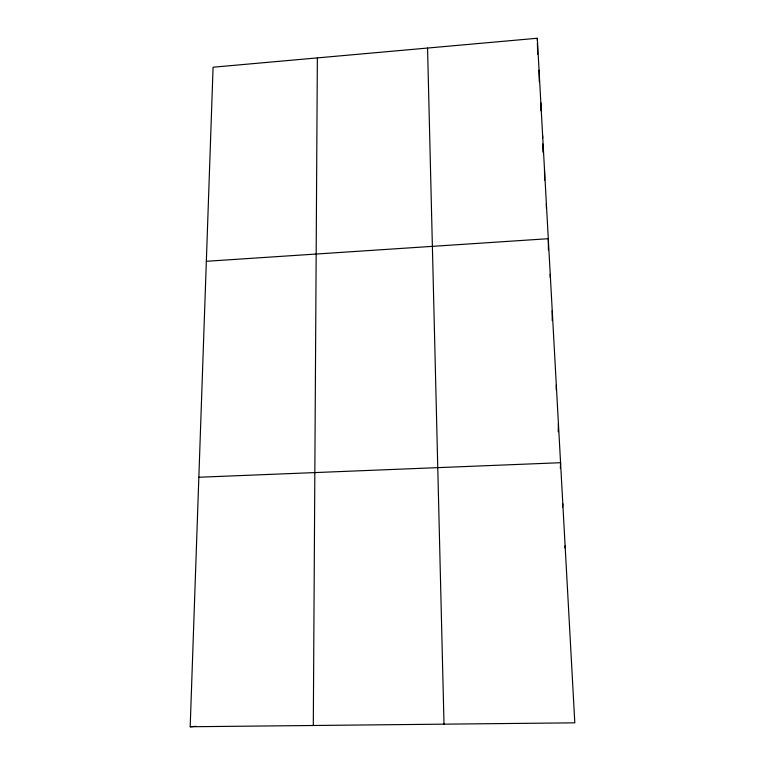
<?xml version="1.0" encoding="UTF-8"?>
<svg xmlns="http://www.w3.org/2000/svg" width="765" height="765" viewBox="0 0 765 765"><rect width="100%" height="100%" fill="white"/><g stroke="black" fill="none" stroke-linecap="round" stroke-linejoin="round"><path stroke-width="1.15" d="M552.206 320.525L552.225 310.552M313.296 725.497L317.36 57.901M556.241 389.921L556.308 385.168M558.221 431.756L558.421 423.571M190.189 726.75L213.081 67.215L537.307 38.25L574.811 722.829L190.189 726.75L196.041 726.339M560.353 468.419L560.563 462.71L198.843 477.245M562.629 507.128L562.82 503.858M564.943 547.874L565.115 545.847M206.34 261.295L548.285 238.699L548.371 249.868M427.559 48.052L444.006 724.168M537.307 38.25L537.355 40.526M537.403 42.811L537.652 54.2M539.048 70.179L539.277 81.692M540.836 102.682L540.979 110.82M542.643 135.768L542.681 138.111M542.777 143.983L542.911 152.187M544.489 169.457L544.632 180.1M546.373 203.758L546.42 208.52M550.236 274.291L550.245 277.638"/></g></svg>
